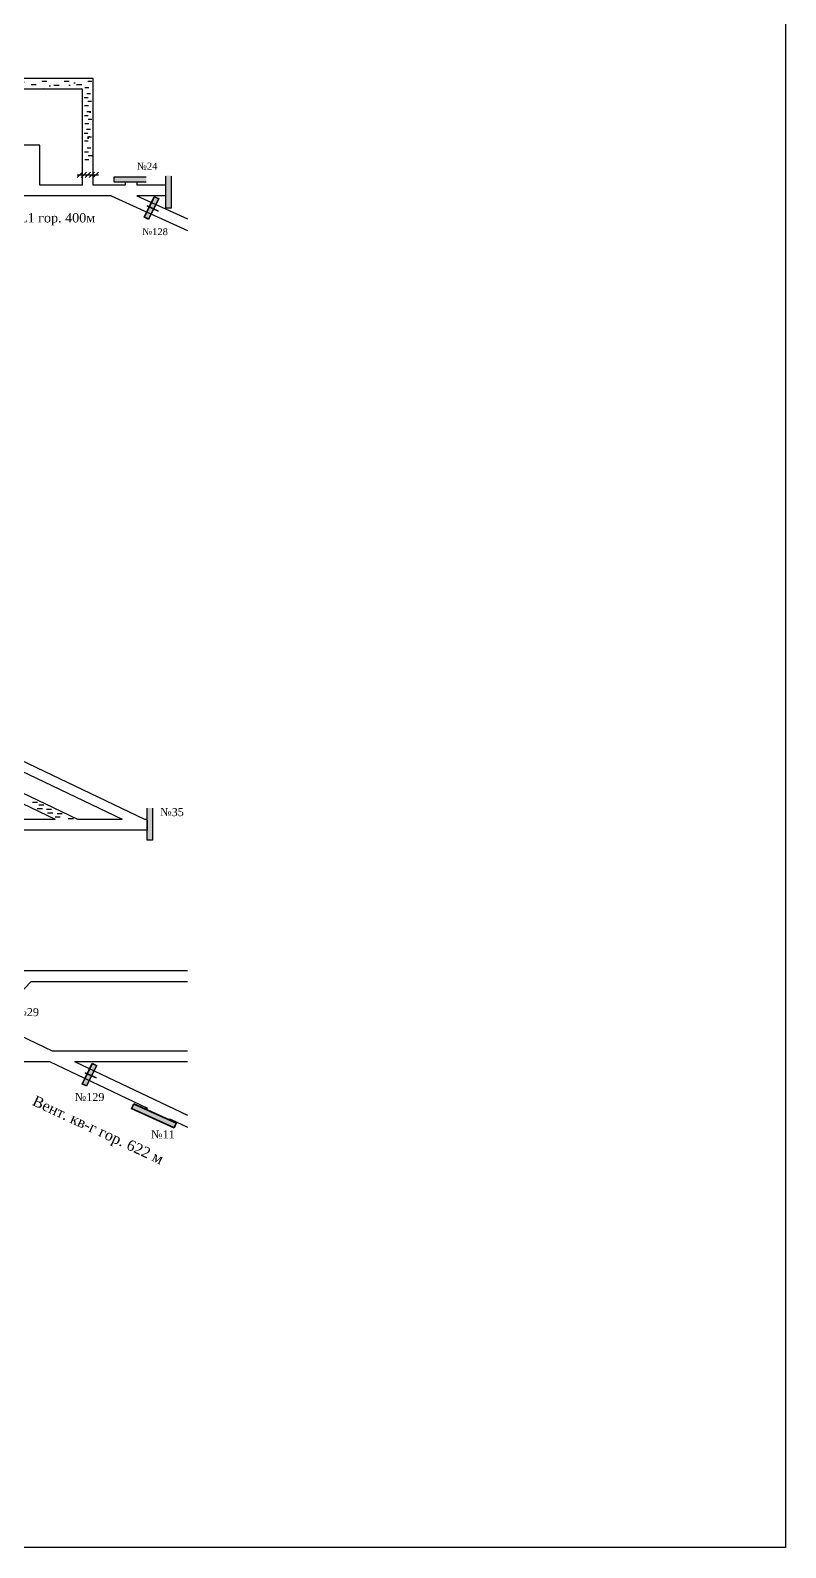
# Model space of a CAD drawing. Header units: millimetres. Extents: x -1128 to 141, y -490 to 397.
# Drawn here: x -142 to 141, y -490 to 79 of the extents above; entities that cross this region are included whole.
import ezdxf

# ---------------------------------------------------------------- set-up
doc = ezdxf.new("R2010")
doc.units = ezdxf.units.MM
for name, color, linetype in [('Двери', 7, 'Continuous'), ('Назв схема уст постов', 7, 'Continuous'), ('Номера перемычек', 7, 'Continuous'), ('Перемычки 01', 7, 'Continuous')]:
    doc.layers.add(name, color=color, linetype=linetype)
doc.styles.get("Standard").update_dxf_attribs({"font": 'TIMES.TTF', "height": 10})

msp = doc.modelspace()

# ---------------------------------------------------------------- hatches: boundary and pattern name
h = msp.add_hatch()
h.set_pattern_fill('AR-CONC', scale=0.1, style=0)
h.paths.add_polyline_path([(-202.56, 56.89), (-202.56, 60.89), (-316.53, 60.89), (-316.53, 57.39), (-316.03, 56.89)])
h.paths.add_polyline_path([(-162.56, 56.89), (-158.56, 56.89), (-122.56, 56.89), (-122.56, 24.73), (-119.06, 24.73), (-118.56, 25.23), (-118.56, 60.89), (-198.56, 60.89), (-198.56, 56.89)])
h = msp.add_hatch(color=256)
h.paths.add_polyline_path([(-93.95, 15.79), (-95.63, 16.62), (-99.46, 8.84), (-97.77, 8.02)])
h.paths.add_polyline_path([(-94.12, 15.74), (-95.57, 16.45), (-99.29, 8.9), (-97.83, 8.18)], flags=16)
for points in [[(-98.41, 13.23), (-98.47, 13.09), (-96.36, 12.11), (-96.3, 12.24)], [(-94.23, 11.12), (-94.17, 11.25), (-96.21, 12.2), (-96.27, 12.07)], [(-121.64, -311.82), (-121.7, -311.95), (-119.6, -312.93), (-119.54, -312.8)], [(-120.63, -312.29), (-120.7, -312.42), (-119.22, -313.11), (-119.16, -312.98)], [(-117.47, -313.93), (-117.4, -313.8), (-119.45, -312.84), (-119.51, -312.97)]]:
    msp.add_hatch(color=256).paths.add_polyline_path(points)
h = msp.add_hatch(color=256)
h.paths.add_polyline_path([(-117.19, -309.25), (-118.87, -308.42), (-122.69, -316.2), (-121.01, -317.03)])
h.paths.add_polyline_path([(-117.35, -309.31), (-118.81, -308.59), (-122.53, -316.14), (-121.07, -316.86)], flags=16)
at = {"layer": 'Перемычки 01'}
h = msp.add_hatch(color=256, dxfattribs=at)
h.paths.add_polyline_path([(-110.77, 21.85), (-106.67, 21.85), (-106.67, 21.95), (-110.67, 21.95), (-110.67, 23.95), (-106.67, 23.95), (-106.67, 24.05), (-110.77, 24.05)])
h.paths.add_polyline_path([(-106.67, 21.95), (-106.67, 21.85), (-98.57, 21.84), (-98.57, 24.04), (-106.67, 24.05), (-106.67, 23.95), (-98.67, 23.94), (-98.67, 21.94)])
h = msp.add_hatch(color=3, dxfattribs=at)
h.paths.add_polyline_path([(-110.67, 23.95), (-110.67, 21.95), (-106.67, 21.95), (-106.67, 23.95)])
h.paths.add_polyline_path([(-102.67, 21.94), (-102.67, 23.94), (-106.67, 23.95), (-106.67, 21.95)])
h.paths.add_polyline_path([(-102.67, 21.94), (-98.67, 21.94), (-98.67, 23.94), (-102.67, 23.94)])
h = msp.add_hatch(color=256, dxfattribs=at)
h.paths.add_polyline_path([(-89.26, 12.14), (-89.26, 16.24), (-89.36, 16.24), (-89.36, 12.24), (-91.36, 12.24), (-91.36, 16.24), (-91.46, 16.24), (-91.46, 12.14)])
h.paths.add_polyline_path([(-89.36, 16.24), (-89.26, 16.24), (-89.26, 24.34), (-91.46, 24.34), (-91.46, 16.24), (-91.36, 16.24), (-91.36, 24.24), (-89.36, 24.24)])
h = msp.add_hatch(color=3, dxfattribs=at)
h.paths.add_polyline_path([(-91.36, 12.24), (-89.36, 12.24), (-89.36, 16.24), (-91.36, 16.24)])
h.paths.add_polyline_path([(-89.36, 20.24), (-91.36, 20.24), (-91.36, 16.24), (-89.36, 16.24)])
h.paths.add_polyline_path([(-89.36, 20.24), (-89.36, 24.24), (-91.36, 24.24), (-91.36, 20.24)])
for points in [[(-99.29, 8.9), (-97.83, 8.18), (-94.12, 15.74), (-95.57, 16.45)], [(-122.53, -316.14), (-121.07, -316.86), (-117.35, -309.31), (-118.81, -308.59)], [(-103.3, -323.7), (-104.08, -325.43), (-88.25, -332.54), (-87.47, -330.81)]]:
    msp.add_hatch(color=3, dxfattribs=at).paths.add_polyline_path(points)
h = msp.add_hatch(color=256, dxfattribs=at)
h.paths.add_polyline_path([(-96.19, -224.9), (-96.19, -220.8), (-96.29, -220.8), (-96.29, -224.8), (-98.29, -224.8), (-98.29, -220.8), (-98.39, -220.8), (-98.39, -224.9)])
h.paths.add_polyline_path([(-96.29, -220.8), (-96.19, -220.8), (-96.19, -212.7), (-98.39, -212.7), (-98.39, -220.8), (-98.29, -220.8), (-98.29, -212.8), (-96.29, -212.8)])
h = msp.add_hatch(color=3, dxfattribs=at)
h.paths.add_polyline_path([(-98.29, -224.8), (-96.29, -224.8), (-96.29, -220.8), (-98.29, -220.8)])
h.paths.add_polyline_path([(-96.29, -216.8), (-98.29, -216.8), (-98.29, -220.8), (-96.29, -220.8)])
h.paths.add_polyline_path([(-96.29, -216.8), (-96.29, -212.8), (-98.29, -212.8), (-98.29, -216.8)])
h = msp.add_hatch(color=256, dxfattribs=at)
h.paths.add_polyline_path([(-103.36, -323.53), (-104.24, -325.5), (-88.19, -332.71), (-87.31, -330.75)])
h.paths.add_polyline_path([(-87.47, -330.81), (-88.25, -332.54), (-104.08, -325.43), (-103.3, -323.7)], flags=16)

# ---------------------------------------------------------------- linework, layer by layer
for p, q in [((-118.56, 60.89), (-198.56, 60.89)), ((-141.82, 58.64), (-139.89, 58.64)), ((-137.81, 59.89), (-135.89, 59.89)), ((-133.28, 58.34), (-131.35, 58.34)), ((-129.46, 59.89), (-127.53, 59.89)), ((-124.78, 58.58), (-122.85, 58.58)), ((-121.62, 57.52), (-120.16, 57.52)), ((-120.56, 59.89), (-119.1, 59.89)), ((-118.56, 20.89), (-118.56, 60.89)), ((-122.56, 56.89), (-158.56, 56.89)), ((-122.56, 20.89), (-122.56, 56.89)), ((-121.95, 53.68), (-120.49, 53.68)), ((-120.99, 55.19), (-119.53, 55.19)), ((-120.59, 52.28), (-119.13, 52.28)), ((-121.85, 46.95), (-120.39, 46.95)), ((-121.8, 50.75), (-120.34, 50.75)), ((-120.9, 48.46), (-119.43, 48.46)), ((-120.49, 45.55), (-119.03, 45.55)), ((-121.99, 40.4), (-120.53, 40.4)), ((-121.7, 44.02), (-120.24, 44.02)), ((-121.04, 41.9), (-119.58, 41.9)), ((-138.56, 35.89), (-158.56, 35.89)), ((-138.56, 20.89), (-138.56, 35.89)), ((-121.84, 37.47), (-120.38, 37.47)), ((-120.86, 34.86), (-119.4, 34.86)), ((-120.63, 39), (-119.17, 39)), ((-121.81, 33.36), (-120.35, 33.36)), ((-121.67, 30.43), (-120.2, 30.43)), ((-120.45, 31.95), (-118.99, 31.95)), ((-122.56, 20.89), (-138.56, 20.89)), ((-106.5, 20.89), (-118.56, 20.89)), ((-106.5, 21.95), (-106.5, 20.89)), ((-102.13, 21.94), (-102.13, 20.89)), ((-91.36, 20.89), (-102.13, 20.89)), ((-111.77, 16.89), (-207.43, 16.89)), ((-111.77, 16.89), (-83.2, 3.86)), ((-102.13, 16.89), (-83.2, 8.26)), ((-91.36, 16.89), (-102.13, 16.89)), ((-280.37, -146.48), (-132.82, -216.86)), ((-228.98, -166.99), (-124.43, -216.86)), ((-211.63, -167.27), (-107.65, -216.86)), ((-202.95, -167.41), (-99.27, -216.86)), ((-141.35, -210.45), (-139.42, -210.45)), ((-139.5, -212.92), (-137.58, -212.92)), ((-138.96, -211.57), (-137.04, -211.57)), ((-136.06, -213.12), (-134.13, -213.12)), ((-135.65, -214.47), (-133.73, -214.47)), ((-132.81, -216.02), (-130.89, -216.02)), ((-132.07, -214.81), (-130.14, -214.81)), ((-307.67, -220.86), (-98.29, -220.86)), ((-273.22, -216.82), (-132.82, -216.86)), ((-127.88, -216.63), (-125.96, -216.63)), ((-124.43, -216.86), (-107.65, -216.86)), ((-99.27, -216.86), (-98.29, -216.86)), ((-98.29, -217.21), (-98.29, -221.21)), ((-98.29, -221.21), (-98.29, -221.21)), ((-156.39, -293), (-141.77, -277.69)), ((-146.33, -273.69), (-92.83, -273.69)), ((-141.77, -277.69), (-83.2, -277.69)), ((-92.83, -273.69), (-83.2, -273.69)), ((-149.08, -296.49), (-133.99, -303.69)), ((-133.99, -303.69), (-83.2, -303.69)), ((-187.6, -307.69), (-134.63, -307.69)), ((-134.89, -307.69), (-98.17, -325.2)), ((-125.6, -307.69), (-83.2, -307.69)), ((-125.6, -307.69), (-83.2, -327.91)), ((-99.99, -325.2), (-98.17, -325.2)), ((-90.81, -329.32), (-89.53, -329.32)), ((-89.53, -329.32), (-83.2, -332.34)), ((-84.94, -327.08), (-83.2, -327.91))]:
    msp.add_line(p, q)
at = {"color": 7}
for points in [[(-124.56, 23.73), (-122.56, 25.73)], [(-124.56, 24.73), (-116.56, 24.73)], [(-123.06, 23.73), (-121.06, 25.73)], [(-121.56, 23.73), (-119.56, 25.73)], [(-120.06, 23.73), (-118.06, 25.73)], [(-118.56, 23.73), (-116.56, 25.73)]]:
    msp.add_lwpolyline(points, dxfattribs=at)
for points in [[(-93.95, 15.79), (-97.77, 8.02), (-99.46, 8.84), (-95.63, 16.62)], [(-94.12, 15.74), (-97.83, 8.18), (-99.29, 8.9), (-95.57, 16.45)], [(-117.19, -309.25), (-121.01, -317.03), (-122.69, -316.2), (-118.87, -308.42)], [(-117.35, -309.31), (-121.07, -316.86), (-122.53, -316.14), (-118.81, -308.59)]]:
    msp.add_lwpolyline(points, close=True)
at = {"layer": 'Двери'}
for p, q in [((-98.46, 13.09), (-94.23, 11.12)), ((-98.41, 13.23), (-94.17, 11.25)), ((-121.7, -311.95), (-117.46, -313.93)), ((-121.64, -311.82), (-117.4, -313.8))]:
    msp.add_line(p, q, dxfattribs=at)
at = {"layer": 'Назв схема уст постов', "color": 2}
msp.add_lwpolyline([(-493.29, 396.87), (141.07, 396.87), (141.07, -490.04), (-493.29, -490.04)], close=True, dxfattribs=at)
at = {"layer": 'Перемычки 01'}
for points in [[(-98.67, 21.94), (-110.67, 21.95), (-110.67, 23.95), (-98.67, 23.94)], [(-89.36, 24.24), (-89.36, 12.24), (-91.36, 12.24), (-91.36, 24.24)], [(-96.29, -212.8), (-96.29, -224.8), (-98.29, -224.8), (-98.29, -212.8)]]:
    msp.add_lwpolyline(points, dxfattribs=at)
for points in [[(-103.36, -323.53), (-87.31, -330.75), (-88.19, -332.71), (-104.24, -325.5)], [(-103.3, -323.7), (-87.47, -330.81), (-88.25, -332.54), (-104.08, -325.43)]]:
    msp.add_lwpolyline(points, close=True, dxfattribs=at)

# ---------------------------------------------------------------- texts
msp.add_text('4 сев. откат. штрек укл. 7-9 пл. L1 гор. 400м', height=3.5).set_placement((-217.22, 6.86))
at = {"color": 7}
msp.add_text('Вент. кв-г гор. 622 м', height=4, rotation=335, dxfattribs=at).set_placement((-141.71, -323.94))
at = {"layer": 'Номера перемычек'}
for s, height, p in [('№24', 2.6, (-102.15, 26.66)), ('№128', 2.6, (-100.18, 2.11)), ('№35', 3, (-93.43, -215.74)), ('№29', 3, (-147.76, -290.73)), ('№129', 3, (-125.46, -322.57)), ('№11', 3, (-96.86, -336.6))]:
    msp.add_text(s, height=height, dxfattribs=at).set_placement(p)

doc.saveas('drawing.dxf')
